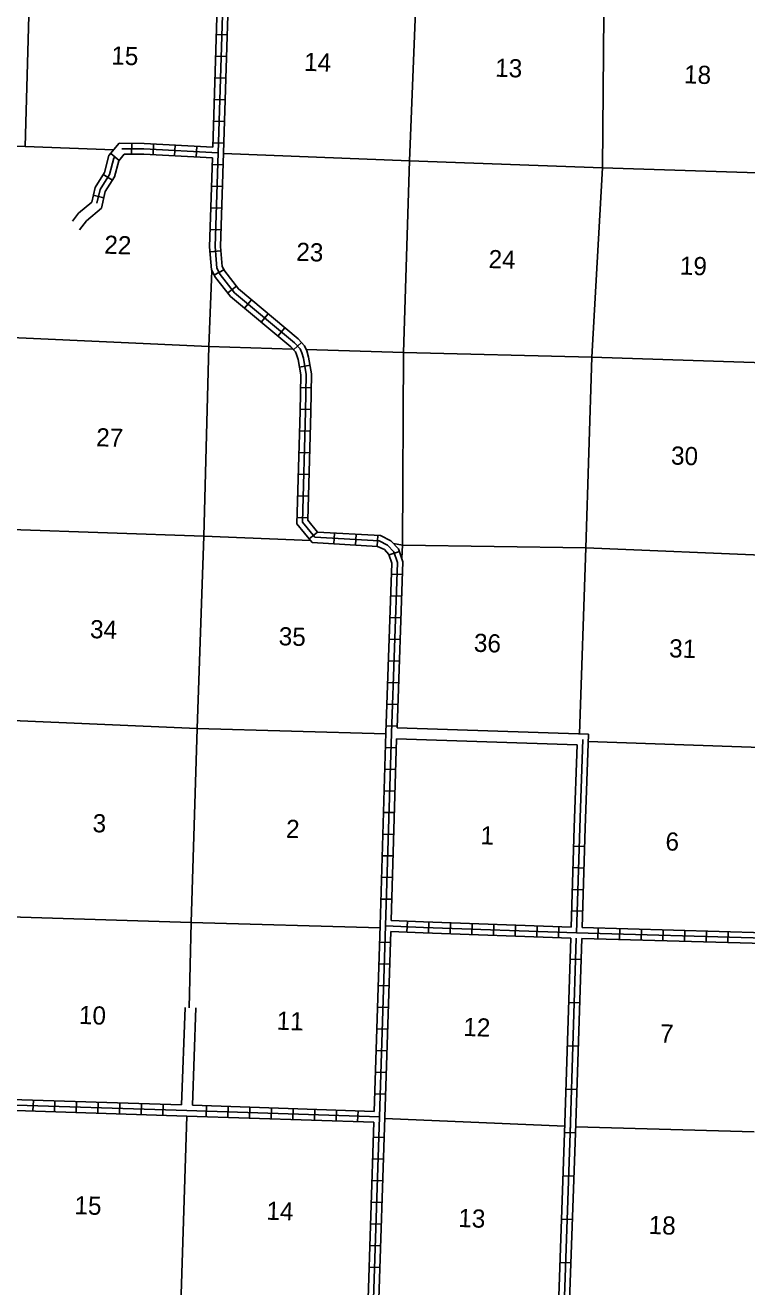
# Model space of a CAD drawing. Extents: x 589837 to 1026606, y 16219719 to 16549911.
# Drawn here: x 951983 to 971860, y 16389668 to 16424400 of the extents above; entities that cross this region are included whole.
import ezdxf

# ---------------------------------------------------------------- set-up
doc = ezdxf.new("R2010")
doc.units = 0
for name, color, linetype in [('L11', 7, 'Continuous'), ('L13', 7, 'Continuous'), ('L14', 7, 'Continuous'), ('L8', 7, 'Continuous'), ('L9', 7, 'Continuous')]:
    doc.layers.add(name, color=color, linetype=linetype)

msp = doc.modelspace()

# ---------------------------------------------------------------- linework, layer by layer
at = {"layer": 'L11'}
for p, q in [((962225, 16405057), (967500, 16404878)), ((962215, 16404757), (967189, 16404589)), ((967408, 16402298), (967500, 16404878)), ((967108, 16402309), (967189, 16404589)), ((956292, 16394674), (956386, 16397357)), ((956592, 16394664), (956686, 16397345))]:
    msp.add_line(p, q, dxfattribs=at)
for points in [[(953814, 16419530), (953454, 16419223), (953282, 16419002)], [(954084, 16419366), (953672, 16419015), (953478, 16418765)]]:
    msp.add_lwpolyline(points, dxfattribs=at)
at = {"layer": 'L13'}
for p, q in [((966848, 16394086), (961891, 16394304)), ((972062, 16393935), (967148, 16394075))]:
    msp.add_line(p, q, dxfattribs=at)
for points in [[(962354, 16409724), (962376, 16410082), (962405, 16415389), (962566, 16420666), (962777, 16425951), (962807, 16431299), (963018, 16436559), (963182, 16440825)], [(967256, 16404887), (967429, 16410014), (967589, 16415258), (967882, 16420474), (967936, 16425780), (968223, 16431063), (968335, 16436367), (968426, 16439693)], [(951983, 16421058), (952126, 16426303), (952305, 16431597), (952339, 16433195)], [(946633, 16421260), (951983, 16421058), (954424, 16420974)], [(957448, 16420868), (962566, 16420666), (967882, 16420474), (973008, 16420312), (973771, 16420284)], [(956500, 16397352), (956553, 16399699), (956724, 16405035), (956902, 16410329), (957037, 16415557), (957127, 16417642)], [(959356, 16415484), (957037, 16415557), (951805, 16415798), (946483, 16416082), (941223, 16416214), (936879, 16416338)], [(978072, 16414888), (972898, 16415091), (967589, 16415258), (962405, 16415389), (959725, 16415473)], [(942364, 16410852), (946294, 16410696), (951594, 16410521), (956902, 16410329), (959843, 16410213)], [(962128, 16410132), (962376, 16410082), (967429, 16410014), (972711, 16409789), (978046, 16409646), (983297, 16409498), (988572, 16409298), (993771, 16409159)], [(961919, 16404888), (956724, 16405035), (951425, 16405269), (947218, 16405395)], [(993588, 16403889), (988326, 16403981), (983093, 16404188), (977818, 16404370), (972508, 16404504), (967493, 16404678)], [(949389, 16399919), (951252, 16399858), (956553, 16399699), (961757, 16399552)], [(955712, 16373294), (955965, 16378553), (956085, 16383865), (956272, 16389167), (956431, 16394369)]]:
    msp.add_lwpolyline(points, dxfattribs=at)
at = {"layer": 'L8'}
for p, q in [((957548, 16424134), (957250, 16424143)), ((957529, 16423537), (957231, 16423547)), ((957511, 16422941), (957213, 16422950)), ((957493, 16422345), (957194, 16422354)), ((957474, 16421748), (957176, 16421758)), ((954914, 16420850), (954916, 16421149)), ((955503, 16420835), (955519, 16421132)), ((956099, 16420803), (956115, 16421101)), ((956695, 16420771), (956711, 16421069)), ((957456, 16421152), (957158, 16421161)), ((954567, 16420678), (954338, 16420869)), ((954384, 16420137), (954131, 16420295)), ((957437, 16420555), (957139, 16420565)), ((957417, 16419959), (957119, 16419969)), ((954148, 16419652), (953857, 16419718)), ((957397, 16419363), (957099, 16419373)), ((957377, 16418767), (957079, 16418777)), ((957372, 16418187), (957074, 16418164)), ((957454, 16417670), (957193, 16417525)), ((957799, 16417212), (957563, 16417029)), ((958219, 16416837), (958028, 16416608)), ((958677, 16416455), (958486, 16416226)), ((959135, 16416073), (958944, 16415844)), ((959596, 16415667), (959378, 16415463)), ((959830, 16415039), (959536, 16414988)), ((959865, 16414418), (959567, 16414423)), ((959855, 16413821), (959556, 16413826)), ((959839, 16413223), (959541, 16413232)), ((959822, 16412627), (959524, 16412635)), ((959806, 16412031), (959507, 16412039)), ((959789, 16411434), (959491, 16411443)), ((959772, 16410838), (959474, 16410846)), ((960037, 16410448), (959807, 16410259)), ((960502, 16410420), (960485, 16410123)), ((961097, 16410386), (961080, 16410089)), ((961693, 16410353), (961676, 16410055)), ((962290, 16409914), (962007, 16409819)), ((962372, 16409279), (962074, 16409289)), ((962351, 16408683), (962053, 16408693)), ((962330, 16408086), (962032, 16408097)), ((962309, 16407490), (962011, 16407501)), ((962288, 16406894), (961990, 16406904)), ((962268, 16406298), (961969, 16406308)), ((962247, 16405701), (961949, 16405712)), ((962226, 16405105), (961928, 16405116)), ((962215, 16404757), (962063, 16399751)), ((962207, 16404510), (961909, 16404519)), ((962189, 16403913), (961890, 16403922)), ((962171, 16403317), (961872, 16403326)), ((962152, 16402721), (961854, 16402730)), ((967021, 16399568), (967108, 16402308)), ((967321, 16399559), (967408, 16402299)), ((962134, 16402124), (961836, 16402133)), ((962116, 16401528), (961818, 16401537)), ((967391, 16401794), (967093, 16401803)), ((967372, 16401197), (967074, 16401207)), ((962098, 16400932), (961800, 16400941)), ((967353, 16400601), (967055, 16400610)), ((962080, 16400335), (961782, 16400344)), ((962498, 16399433), (962511, 16399731)), ((967334, 16400005), (967036, 16400014)), ((963096, 16399409), (963106, 16399707)), ((963692, 16399388), (963702, 16399686)), ((964288, 16399366), (964299, 16399664)), ((964884, 16399345), (964895, 16399643)), ((965480, 16399324), (965491, 16399622)), ((966077, 16399303), (966087, 16399601)), ((966673, 16399281), (966683, 16399580)), ((967767, 16399545), (967759, 16399247)), ((968363, 16399528), (968355, 16399230)), ((968960, 16399511), (968951, 16399213)), ((969556, 16399494), (969548, 16399196)), ((970152, 16399478), (970144, 16399179)), ((970749, 16399461), (970740, 16399162)), ((971345, 16399444), (971337, 16399145)), ((962043, 16399142), (961745, 16399152)), ((967312, 16399259), (972352, 16399116)), ((962024, 16398546), (961726, 16398556)), ((962006, 16397950), (961707, 16397959)), ((961987, 16397353), (961689, 16397363)), ((961968, 16396757), (961670, 16396767)), ((961949, 16396161), (961651, 16396170)), ((961930, 16395565), (961632, 16395574)), ((961911, 16394968), (961613, 16394978)), ((956292, 16394674), (951303, 16394832)), ((952197, 16394504), (952207, 16394802)), ((952794, 16394485), (952803, 16394783)), ((953390, 16394466), (953399, 16394764)), ((953986, 16394447), (953996, 16394746)), ((954582, 16394429), (954592, 16394727)), ((955179, 16394410), (955188, 16394708)), ((955775, 16394391), (955784, 16394689)), ((961597, 16394498), (956592, 16394664)), ((956967, 16394352), (956977, 16394650)), ((957564, 16394333), (957573, 16394631)), ((958160, 16394313), (958170, 16394611)), ((958756, 16394293), (958766, 16394591)), ((959352, 16394273), (959362, 16394571)), ((959949, 16394253), (959958, 16394552)), ((960545, 16394234), (960555, 16394532)), ((961141, 16394214), (961151, 16394512)), ((961873, 16393775), (961575, 16393785)), ((961853, 16393179), (961555, 16393189)), ((961833, 16392583), (961535, 16392593)), ((961813, 16391987), (961515, 16391996)), ((961793, 16391390), (961495, 16391400)), ((961774, 16390794), (961476, 16390804)), ((961754, 16390198), (961456, 16390208))]:
    msp.add_line(p, q, dxfattribs=at)
for points in [[(956541, 16431946), (956604, 16431599), (957003, 16430774), (957108, 16430564), (957320, 16430221), (957405, 16429852), (957355, 16427605), (957153, 16421046)], [(957505, 16427601), (957299, 16420888), (957213, 16418306), (957260, 16417712), (957354, 16417542), (957746, 16417037), (959401, 16415657), (959554, 16415493), (959600, 16415383), (959645, 16415232), (959722, 16414787), (959704, 16413762), (959620, 16410722), (959965, 16410302), (961729, 16410201), (961967, 16410085), (962136, 16409904), (962234, 16409609), (962070, 16404912), (961909, 16399607), (961742, 16394343), (961567, 16389054)], [(957655, 16427597), (957448, 16420883), (957363, 16418309), (957407, 16417757), (957480, 16417625), (957854, 16417142), (959504, 16415766), (959681, 16415576), (959741, 16415434), (959791, 16415266), (959872, 16414799), (959854, 16413759), (959772, 16410773), (960039, 16410448), (961768, 16410349), (962057, 16410207), (962268, 16409983), (962385, 16409631), (962225, 16405057)], [(954573, 16421151), (954289, 16420813), (954163, 16420348), (953906, 16419937), (953814, 16419530)], [(957153, 16421046), (955256, 16421147), (954573, 16421151)], [(957299, 16420888), (955251, 16420998), (954643, 16421001)], [(954452, 16420774), (954426, 16420741), (954302, 16420287), (954047, 16419879), (953960, 16419497)], [(954712, 16420851), (954562, 16420670), (954441, 16420226), (954187, 16419821), (954084, 16419366)], [(957144, 16420746), (955247, 16420848), (954712, 16420851)], [(957144, 16420746), (957062, 16418302), (957113, 16417668), (957228, 16417459), (957637, 16416933), (959297, 16415547), (959426, 16415410), (959459, 16415333), (959499, 16415197), (959572, 16414776), (959555, 16413765), (959469, 16410670), (959890, 16410155), (961690, 16410053), (961876, 16409962), (962004, 16409826), (962084, 16409587), (961920, 16404917), (961759, 16399612), (961597, 16394498)], [(967166, 16399413), (967258, 16402303)], [(962063, 16399751), (962958, 16399713), (967021, 16399568)], [(962054, 16399451), (961892, 16394338), (961717, 16389050), (961667, 16387295), (961631, 16386970), (961358, 16378489)], [(961909, 16399607), (962953, 16399563), (967166, 16399413)], [(962054, 16399451), (962947, 16399413), (967012, 16399269)], [(967166, 16399413), (972356, 16399266), (977713, 16399146)], [(967321, 16399559), (972360, 16399416), (977718, 16399296)], [(961587, 16394198), (956432, 16394369), (951144, 16394536)], [(961742, 16394343), (956437, 16394519), (951148, 16394686)], [(961587, 16394198), (961417, 16389059), (961367, 16387315), (961331, 16386992), (961231, 16383878)]]:
    msp.add_lwpolyline(points, dxfattribs=at)
at = {"layer": 'L9'}
for p, q in [((967012, 16399269), (966850, 16394170)), ((966992, 16393910), (967162, 16399264)), ((967312, 16399259), (967150, 16394161)), ((966994, 16398685), (967292, 16398676)), ((966956, 16397493), (967255, 16397483)), ((966919, 16396300), (967217, 16396291)), ((966881, 16395107), (967179, 16395098)), ((967141, 16393905), (966842, 16393915)), ((966971, 16389014), (967150, 16394160)), ((967099, 16392712), (966801, 16392723)), ((967058, 16391520), (966759, 16391530)), ((967016, 16390327), (966718, 16390338))]:
    msp.add_line(p, q, dxfattribs=at)
for points in [[(967258, 16402303), (967345, 16404733)], [(966530, 16383800), (966666, 16388873), (966850, 16394171)], [(968343, 16381235), (968439, 16383523), (968325, 16383593), (966709, 16383645), (966678, 16383712), (966816, 16388869), (967000, 16394166)]]:
    msp.add_lwpolyline(points, dxfattribs=at)

# ---------------------------------------------------------------- texts
at = {"layer": 'L14'}
for s, p in [('15', (954348, 16423321)), ('14', (959659, 16423146)), ('13', (964923, 16422984)), ('18', (970125, 16422803)), ('22', (954155, 16418112)), ('23', (959444, 16417916)), ('24', (964740, 16417716)), ('19', (970010, 16417537)), ('27', (953931, 16412811)), ('30', (969766, 16412307)), ('34', (953762, 16407528)), ('35', (958960, 16407332)), ('36', (964337, 16407152)), ('31', (969715, 16407000)), ('3', (953833, 16402185)), ('2', (959161, 16402030)), ('1', (964519, 16401852)), ('6', (969615, 16401683)), ('10', (953456, 16396906)), ('11', (958902, 16396747)), ('12', (964044, 16396576)), ('7', (969464, 16396397)), ('15', (953334, 16391669)), ('14', (958622, 16391515)), ('13', (963907, 16391315)), ('18', (969151, 16391124))]:
    msp.add_text(s, height=500, rotation=358.0946, dxfattribs=at).set_placement(p)

doc.saveas('drawing.dxf')
